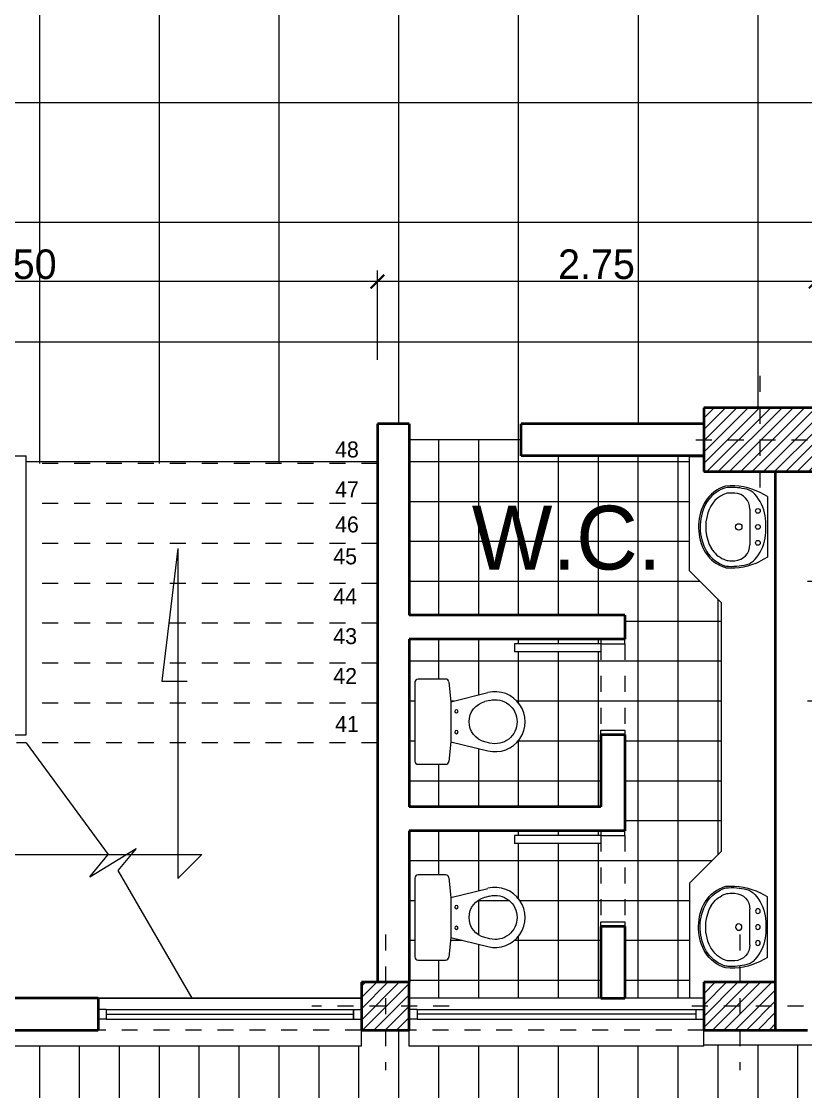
# Model space of a CAD drawing. Header units: millimetres. Extents: x 174 to 282, y -3 to 63.
# Drawn here: x 228.21 to 233.12, y 34.19 to 40.89 of the extents above; entities that cross this region are included whole.
import ezdxf
from ezdxf.enums import TextEntityAlignment as Align

# ---------------------------------------------------------------- set-up
doc = ezdxf.new("R2010")
doc.units = ezdxf.units.MM
doc.header["$LTSCALE"] = 0.005
doc.header["$MEASUREMENT"] = 0
doc.linetypes.add('ACAD_ISO02W100', pattern=[15, 12, -3])
doc.linetypes.add('ACAD_ISO10W100', pattern=[18, 12, -3, 0, -3])
for name, color, linetype, lineweight in [('Aux', 1, 'Continuous', 9), ('columna', 6, 'Continuous', 40), ('cotas', 1, 'Continuous', 15), ('ejes', 1, 'ACAD_ISO10W100', 9), ('gradas', 2, 'Continuous', 20), ('Hatch', 11, 'Continuous', 9), ('muebles', 2, 'Continuous', 20), ('muro', 5, 'Continuous', 40), ('proy', 1, 'ACAD_ISO02W100', 9), ('pu-ven', 2, 'Continuous', 20)]:
    doc.layers.add(name, color=color, linetype=linetype, lineweight=lineweight)
doc.layers.add('text', color=1, linetype='Continuous')
doc.styles.get("Standard").update_dxf_attribs({"font": 'ERASMD.TTF', "height": 0.185})
doc.dimstyles.get("Standard").update_dxf_attribs({"dimtxt": 0.15, "dimasz": 0.085, "dimexe": 0.07, "dimexo": 0.4, "dimgap": 0.015, "dimtad": 1, "dimzin": 1, "dimdsep": 46, "dimtxsty": 'Standard', "dimblk": 'ARCHTICK', "dimcen": 0, "dimclrd": 256, "dimclre": 256, "dimclrt": 2, "dimadec": 0, "dimazin": 0, "dimtfac": 1, "dimtix": 1, "dimtmove": 0, "dimatfit": 0, "dimfxl": 1, "dimlwd": -1, "dimlwe": -1, "dimarcsym": 0})

# ---------------------------------------------------------------- blocks, each defined once
blk = doc.blocks.new('bañaoaro')
at = {"layer": 'Aux'}
for p, q in [((-0.2449, 0.134), (-0.2135, 0.1261)), ((-0.2135, 0.1261), (-0.2135, 0.1261)), ((-0.2449, -0.134), (-0.2135, -0.1261))]:
    blk.add_line(p, q, dxfattribs=at)
for centre in [(-0.036, 0.065), (-0.036, -0.065)]:
    blk.add_circle(centre, 0.01, dxfattribs=at)
for centre, radius, start, end in [((-0.278, 0), 0.138, 76.12937, 180), ((-0.245, 0), 0.13, 0, 75.97128), ((-0.278, 0), 0.138, 180, 283.87063), ((-0.245, 0), 0.13, 284.02872, 0)]:
    blk.add_arc(centre, radius, start, end, dxfattribs=at)
blk = doc.blocks.new('lavamanos')
at = {"layer": 'Aux'}
for p, q in [((-0.1118, -0.11), (0.1118, -0.11)), ((-0.1535, -0.3817), (-0.1415, -0.3878))]:
    blk.add_line(p, q, dxfattribs=at)
for centre, radius in [((-0.1, -0.06), 0.015), ((0, -0.06), 0.015), ((0.1, -0.06), 0.015), ((0, -0.18), 0.02)]:
    blk.add_circle(centre, radius, dxfattribs=at)
for centre, radius, start, end in [((-0.018, -0.2929), 0.2835, 100.63741, 131.06865), ((0, -0.5863), 0.5763, 82.99441, 97.00559), ((0.018, -0.2929), 0.2835, 48.93135, 79.36259), ((0.1397, -0.225), 0.387, 165.79865, 183.08497), ((-0.1385, -0.1546), 0.1, 131.06865, 165.79865), ((-0.1118, -0.21), 0.1, 90, 176.58752), ((0.1118, -0.21), 0.1, 3.41248, 90), ((0.1385, -0.1546), 0.1, 14.20135, 48.93135), ((-0.1397, -0.225), 0.387, 354.80921, 14.20135), ((-0.1469, -0.2404), 0.1, 183.08497, 200.78023), ((0.1397, -0.225), 0.352, 176.58752, 184.62545), ((-0.0403, -0.2), 0.179, 197.35223, 254.70666), ((0.0403, -0.2), 0.214, 301.7123, 343.7139), ((0.1122, -0.2328), 0.1, 335.48786, 358.23174), ((-0.1397, -0.225), 0.352, 358.23174, 3.41248), ((-0.0403, -0.2), 0.214, 200.78023, 238.2877), ((0.0403, -0.2), 0.179, 301.7123, 335.48786), ((0.0003, -0.111), 0.311, 242.87485, 299.36172), ((0.0003, -0.111), 0.276, 251.4503, 299.36172)]:
    blk.add_arc(centre, radius, start, end, dxfattribs=at)
at = {"layer": 'muebles'}
for p, q in [((-0.1903, 0), (-0.2148, -0.0462)), ((-0.1903, 0), (0.1903, 0)), ((0.1903, 0), (0.2148, -0.0462)), ((-0.158, -0.3906), (-0.1461, -0.3967))]:
    blk.add_line(p, q, dxfattribs=at)
for centre, radius, start, end in [((0.1397, -0.225), 0.397, 153.23659, 185.19079), ((-0.1397, -0.225), 0.397, 354.80921, 26.76341), ((-0.0403, -0.2), 0.224, 196.2861, 238.2877), ((0.0403, -0.2), 0.224, 301.7123, 343.7139), ((0.0003, -0.111), 0.321, 242.87485, 299.36172)]:
    blk.add_arc(centre, radius, start, end, dxfattribs=at)
blk = doc.blocks.new('_ArchTick')
at = {"color": 0, "linetype": 'ByBlock', "const_width": 0.15}
blk.add_lwpolyline([(-0.5, -0.5), (0.5, 0.5)], dxfattribs=at)
blk = doc.blocks.new('*D46')
at = {"layer": 'cotas', "transparency": 16777216}
for p, q in [((230.4411, 38.77), (230.4411, 39.3309)), ((233.1861, 38.87), (233.1861, 39.3309)), ((233.1861, 39.2609), (230.4411, 39.2609))]:
    blk.add_line(p, q, dxfattribs=at)
at = {"layer": 'Defpoints', "color": 0, "transparency": 16777216}
for p in [(230.4411, 39.2609), (233.1861, 38.47), (230.4411, 38.37)]:
    blk.add_point(p, dxfattribs=at)
at = {"layer": 'cotas', "transparency": 16777216, "xscale": 0.085, "yscale": 0.085, "zscale": 0.085, "rotation": 180}
blk.add_blockref('_ArchTick', (230.4411, 39.2609), dxfattribs=at)
at = {"layer": 'cotas', "transparency": 16777216, "xscale": 0.085, "yscale": 0.085, "zscale": 0.085}
blk.add_blockref('_ArchTick', (233.1861, 39.2609), dxfattribs=at)
at = {"layer": 'cotas', "color": 2, "transparency": 16777216, "insert": (231.8136, 39.3684), "char_height": 0.185, "attachment_point": 5}
blk.add_mtext('2.75', dxfattribs=at)
blk = doc.blocks.new('*D47')
at = {"layer": 'cotas', "transparency": 16777216}
for p, q in [((225.9411, 38.77), (225.9411, 39.3309)), ((230.4411, 38.77), (230.4411, 39.3309)), ((230.4411, 39.2609), (225.9411, 39.2609))]:
    blk.add_line(p, q, dxfattribs=at)
at = {"layer": 'Defpoints', "color": 0, "transparency": 16777216}
for p in [(225.9411, 39.2609), (225.9411, 38.37), (230.4411, 38.37)]:
    blk.add_point(p, dxfattribs=at)
at = {"layer": 'cotas', "transparency": 16777216, "xscale": 0.085, "yscale": 0.085, "zscale": 0.085, "rotation": 180}
blk.add_blockref('_ArchTick', (225.9411, 39.2609), dxfattribs=at)
at = {"layer": 'cotas', "transparency": 16777216, "xscale": 0.085, "yscale": 0.085, "zscale": 0.085}
blk.add_blockref('_ArchTick', (230.4411, 39.2609), dxfattribs=at)
at = {"layer": 'cotas', "color": 2, "transparency": 16777216, "insert": (228.1911, 39.3684), "char_height": 0.185, "attachment_point": 5}
blk.add_mtext('4.50', dxfattribs=at)

msp = doc.modelspace()

# ---------------------------------------------------------------- hatches: boundary and pattern name
at = {"layer": 'Hatch'}
h = msp.add_hatch(dxfattribs=at)
h.set_pattern_fill('ANSI31', color=256, scale=0.4, style=0)
h.set_pattern_definition([(45, (676.075447, -492.116687), (-0.035355339, 0.035355339), [])])
h.paths.add_polyline_path([(212.1111, 52.245), (211.3911, 52.245), (211.3911, 51.795), (212.1111, 51.795)])
h.paths.add_polyline_path([(212.0606, 46.878), (211.4356, 46.878), (211.4356, 46.558), (212.0606, 46.558)])
h.paths.add_polyline_path([(219.1411, 52.17), (218.4411, 52.17), (218.4411, 51.77), (219.1411, 51.77)])
h.paths.add_polyline_path([(219.1036, 46.83), (218.4786, 46.83), (218.4786, 46.51), (219.1036, 46.51)])
h.paths.add_polyline_path([(224.0036, 46.83), (223.3786, 46.83), (223.3786, 46.51), (224.0036, 46.51)])
h.paths.add_polyline_path([(224.0411, 52.17), (223.3411, 52.17), (223.3411, 51.77), (224.0411, 51.77)])
h.paths.add_polyline_path([(232.9361, 52.17), (232.2061, 52.17), (232.2061, 51.72), (232.9361, 51.72)])
h.paths.add_polyline_path([(232.8836, 46.825), (232.2586, 46.825), (232.2586, 46.505), (232.8836, 46.505)])
h.paths.add_polyline_path([(232.8607, 43.37), (232.5607, 43.37), (232.5607, 43.07), (232.8607, 43.07)])
h.paths.add_polyline_path([(232.8836, 41.53), (232.2586, 41.53), (232.2586, 41.21), (232.8836, 41.21)])
h.paths.add_polyline_path([(223.6905, 43.37), (223.3905, 43.37), (223.3905, 43.07), (223.6905, 43.07)])
h.paths.add_polyline_path([(224.0036, 41.53), (223.3786, 41.53), (223.3786, 41.21), (224.0036, 41.21)])
h.paths.add_polyline_path([(219.104, 41.53), (218.479, 41.53), (218.479, 41.21), (219.104, 41.21)])
h.paths.add_polyline_path([(219.0905, 43.37), (218.7905, 43.37), (218.7905, 43.07), (219.0905, 43.07)])
h.paths.add_polyline_path([(212.1181, 41.53), (211.3781, 41.53), (211.3781, 41.21), (212.1181, 41.21)])
h.paths.add_polyline_path([(211.9011, 43.37), (211.6011, 43.37), (211.6011, 43.07), (211.9011, 43.07)])
h.paths.add_polyline_path([(207.3011, 43.37), (207.0011, 43.37), (207.0011, 43.07), (207.3011, 43.07)])
h.paths.add_polyline_path([(207.3511, 41.52), (206.9511, 41.52), (206.9511, 41.22), (207.3511, 41.22)])
h.paths.add_polyline_path([(200.1261, 41.57), (199.7261, 41.57), (199.7261, 41.27), (200.1261, 41.27)])
h.paths.add_polyline_path([(200.5011, 38.52), (199.7011, 38.52), (199.7011, 38.07), (200.5011, 38.07)])
h.paths.add_polyline_path([(207.3511, 38.445), (206.9511, 38.445), (206.9511, 38.145), (207.3511, 38.145)])
h.paths.add_polyline_path([(211.6734, 38.3696), (211.2736, 38.3696), (211.2736, 38.07), (211.6734, 38.07)])
h.paths.add_polyline_path([(211.8334, 34.9346), (211.1134, 34.9346), (211.1134, 34.5046), (211.8334, 34.5046)])
h.paths.add_polyline_path([(207.3511, 34.87), (206.9511, 34.87), (206.9511, 34.57), (207.3511, 34.57)])
h.paths.add_polyline_path([(219.1393, 34.92), (218.2893, 34.92), (218.2893, 34.52), (219.1393, 34.52)])
h.paths.add_polyline_path([(219.141, 38.47), (218.441, 38.47), (218.441, 38.07), (219.141, 38.07)])
h.paths.add_polyline_path([(224.0411, 38.47), (223.3411, 38.47), (223.3411, 38.07), (224.0411, 38.07)])
h.paths.add_polyline_path([(223.7411, 34.87), (223.3411, 34.87), (223.3411, 34.57), (223.7411, 34.57)])
h.paths.add_polyline_path([(225.9411, 34.87), (225.6411, 34.87), (225.6411, 34.57), (225.9411, 34.57)])
h.paths.add_polyline_path([(230.6411, 34.87), (230.3411, 34.87), (230.3411, 34.57), (230.6411, 34.57)])
h.paths.add_polyline_path([(232.9361, 34.87), (232.4861, 34.87), (232.4861, 34.57), (232.9361, 34.57)])
h.paths.add_polyline_path([(233.1861, 38.47), (232.4861, 38.47), (232.4861, 38.07), (233.1861, 38.07)])
h = msp.add_hatch(dxfattribs=at)
h.set_pattern_fill('NET', color=256, scale=6, style=0)
h.set_pattern_definition([(0, (676.07545, -492.1167), (0, 0.75), []), (90, (676.07545, -492.1167), (-0.75, 5e-17), [])])
h.paths.add_polyline_path([(236.5863, 41.22), (236.5361, 41.22), (236.5361, 41.62), (236.7063, 41.62), (236.7063, 43.07), (236.6611, 43.07), (232.8607, 43.07), (232.8607, 41.53), (232.8836, 41.53), (232.8836, 41.21), (232.2386, 41.21), (232.2386, 41.245), (231.3586, 41.245), (231.3486, 41.245), (228.8786, 41.245), (227.9786, 41.245), (226.0786, 41.245), (225.1786, 41.245), (224.0036, 41.245), (224.0036, 41.21), (223.3786, 41.21), (223.3786, 41.53), (223.5405, 41.53), (223.5405, 43.07), (223.3905, 43.07), (219.0905, 43.07), (219.0905, 41.53), (219.104, 41.53), (219.104, 41.21), (218.479, 41.21), (213.0181, 41.21), (212.1181, 41.21), (211.3781, 41.21), (211.3781, 41.53), (211.6761, 41.53), (211.6761, 43.07), (211.6011, 43.07), (207.3011, 43.07), (207.1511, 43.07), (207.1511, 42.82), (207.1511, 42.17), (207.1511, 41.545), (207.3761, 41.545), (207.3761, 41.195), (207.3511, 41.195), (207.3511, 39.35), (207.3509, 39.35), (207.3509, 38.47), (207.3761, 38.47), (207.3761, 38.12), (207.3511, 38.12), (207.3511, 35.775), (207.3509, 35.775), (207.3509, 34.895), (207.3761, 34.895), (207.3761, 34.525), (207.3509, 34.525), (207.3509, 33.645), (207.3511, 33.645), (207.3511, 29.195), (207.3761, 29.195), (207.3761, 28.845), (206.9261, 28.845), (206.9261, 28.8452), (200.2261, 28.8452), (200.2261, 28.8177), (199.6761, 28.8177), (199.6761, 28.86), (195.8061, 28.86), (195.8061, 28.82), (195.4811, 28.82), (195.4811, 28.8), (195.4411, 28.8), (195.4411, 28.79), (195.4311, 28.79), (195.4311, 27.95), (195.4411, 27.95), (195.4411, 27.94), (195.4811, 27.94), (195.4811, 27.92), (195.4811, 26.89), (199.1761, 26.89), (199.1961, 26.89), (199.1961, 26.8), (199.2061, 26.8), (199.2061, 26.79), (200.0461, 26.79), (200.0461, 26.8), (200.0561, 26.8), (200.0561, 26.89), (204.4911, 26.89), (204.5111, 26.89), (204.5111, 26.8), (204.5211, 26.8), (204.5211, 26.79), (205.3611, 26.79), (205.3611, 26.8), (205.3711, 26.8), (205.3711, 26.89), (205.3911, 26.89), (205.5411, 26.89), (207.3761, 26.89), (207.3761, 26.74), (207.3761, 25.9), (207.3761, 25.88), (207.3761, 24.795), (207.3761, 24.445), (207.3761, 21.87), (207.3761, 20.97), (209.9611, 20.97), (210.1411, 20.97), (211.0211, 20.97), (211.0411, 20.97), (215.6661, 20.97), (215.6861, 20.97), (216.5661, 20.97), (217.6661, 20.97), (220.8111, 20.97), (220.9911, 20.97), (221.8711, 20.97), (222.3411, 20.97), (222.3411, 21.395), (222.3411, 23.995), (222.3411, 24.42), (221.8411, 24.42), (221.8411, 24.67), (221.0993, 24.67), (219.5593, 24.67), (219.0393, 24.67), (219.0393, 24.47), (218.5693, 24.47), (217.6393, 24.47), (211.6934, 24.47), (211.6934, 24.2696), (211.2534, 24.2696), (211.2534, 24.62), (211.1426, 24.62), (209.4477, 24.62), (209.4477, 24.575), (211.0244, 24.575), (211.0244, 24.515), (209.4477, 24.515), (209.4477, 24.62), (209.3861, 24.62), (209.3861, 24.47), (209.0986, 24.47), (209.0986, 29.2199), (211.2486, 29.2199), (211.5236, 29.2199), (211.5236, 30.1198), (211.5236, 33.4546), (211.5236, 34.3546), (209.0986, 34.3546), (209.0986, 38.37), (209.5872, 38.37), (210.5953, 38.37), (211.2736, 38.37), (211.6736, 38.37), (214.0717, 38.37), (214.2217, 38.37), (218.1633, 38.37), (218.441, 38.37), (218.441, 38.47), (219.141, 38.47), (219.141, 38.37), (222.3411, 38.37), (222.3411, 38.22), (219.141, 38.22), (219.141, 38.07), (219.1393, 38.07), (219.1393, 36.57), (223.1411, 36.57), (223.1411, 38.37), (223.3411, 38.37), (223.3411, 38.47), (224.0411, 38.47), (224.0411, 38.37), (225.1011, 38.37), (225.1011, 38.27), (225.8011, 38.27), (225.8011, 38.37), (225.9411, 38.37), (225.9411, 38.17), (227.0411, 38.17), (227.0411, 38.6734, -2.414214), (227.0661, 38.6984, -0.414214), (227.0411, 38.6734), (227.0411, 38.17), (228.1811, 38.17), (228.2411, 38.17), (228.2411, 38.12), (230.4411, 38.12), (230.4411, 38.37), (230.6411, 38.37), (230.6411, 38.27), (231.3411, 38.27), (231.3411, 38.37), (232.4861, 38.37), (232.4861, 38.47), (233.1861, 38.47), (233.1861, 38.07), (233.1361, 38.07), (233.1361, 36.52), (236.6111, 36.52), (236.6111, 36.77), (236.9486, 36.77), (237.6286, 36.77), (238.0861, 36.77), (238.7661, 36.77), (238.9111, 36.77), (238.9111, 38.07), (237.0861, 38.07), (237.0861, 38.02), (236.5361, 38.02), (236.5361, 38.42), (236.5863, 38.42), (236.5863, 39.41), (236.5863, 40.14)])
h = msp.add_hatch(dxfattribs=at)
h.set_pattern_fill('NET', color=256, scale=2)
h.set_pattern_definition([(0, (676.07545, -492.11669), (0, 0.25), []), (90, (676.07545, -492.11669), (-0.25, 2e-17), [])])
h.paths.add_polyline_path([(232.3961, 38.17), (231.3411, 38.17), (231.3411, 38.27), (230.6411, 38.27), (230.6411, 37.17), (231.9911, 37.17), (231.9911, 37.02), (231.9911, 36.99), (231.9911, 36.45), (231.9911, 36.42), (231.9911, 35.82), (231.9911, 35.79), (231.9911, 35.25), (231.9911, 35.22), (231.9911, 34.77), (232.3961, 34.77), (232.3961, 35.4913), (232.5961, 35.6913), (232.5961, 37.2486), (232.3961, 37.4486), (232.3961, 38.17)])
h.paths.add_polyline_path([(231.8411, 36.94), (231.3011, 36.94), (231.3011, 36.99), (231.8411, 36.99), (231.8411, 37.02), (230.6411, 37.02), (230.6411, 35.97), (231.8411, 35.97), (231.8411, 36.42), (231.8411, 36.45)], flags=17)
h.paths.add_polyline_path([(231.1334, 36.3203), (230.9005, 36.3779), (230.8883, 36.2539, -0.385714), (230.8684, 36.2359), (230.6965, 36.2359, -0.414214), (230.6765, 36.2559), (230.6765, 36.7499, -0.414214), (230.6965, 36.7699), (230.8684, 36.7699, -0.385714), (230.8883, 36.7518), (230.9005, 36.6279), (231.1334, 36.6854, -1.276967)], flags=16)
h.paths.add_polyline_path([(231.3165, 36.5029, -0.488742), (231.1447, 36.3691), (231.114, 36.3767, -0.344187), (231.0155, 36.5029, -0.344187), (231.114, 36.629), (231.1447, 36.6366, -0.488742)], flags=0)
h.paths.add_polyline_path([(230.9265, 36.5679, -1), (230.9465, 36.5679, -1)], flags=0)
h.paths.add_polyline_path([(230.9265, 36.4379, -1), (230.9465, 36.4379, -1)], flags=0)
h.paths.add_polyline_path([(231.8411, 35.22), (231.8411, 35.25), (231.8411, 35.74), (231.3011, 35.74), (231.3011, 35.79), (231.8411, 35.79), (231.8411, 35.82), (230.6411, 35.82), (230.6411, 34.87), (230.6411, 34.77), (231.8411, 34.77)])
h.paths.add_polyline_path([(231.1334, 35.0939), (230.9005, 35.1514), (230.8883, 35.0275, -0.385714), (230.8684, 35.0094), (230.6965, 35.0094, -0.414214), (230.6765, 35.0294), (230.6765, 35.5234, -0.414214), (230.6965, 35.5434), (230.8684, 35.5434, -0.385714), (230.8883, 35.5254), (230.9005, 35.4014), (231.1334, 35.4589, -1.276967)], flags=17)
h.paths.add_polyline_path([(231.1447, 35.1426), (231.114, 35.1503, -0.344187), (231.0155, 35.2764, -0.344187), (231.114, 35.4025), (231.1447, 35.4102, -0.488742), (231.3165, 35.2764, -0.488742)], flags=16)
h.paths.add_polyline_path([(230.9265, 35.2114, -1), (230.9465, 35.2114, -1)], flags=16)
h.paths.add_polyline_path([(230.9265, 35.3414, -1), (230.9465, 35.3414, -1)], flags=16)
h.paths.add_polyline_path([(231.9911, 35.79), (231.8411, 35.79), (231.8411, 35.25), (231.9911, 35.25)], flags=16)
h.paths.add_polyline_path([(231.9911, 36.99), (231.8411, 36.99), (231.8411, 36.45), (231.9911, 36.45)], flags=16)
h = msp.add_hatch(dxfattribs=at)
h.set_pattern_fill('LINE', color=256, scale=2, angle=90, style=0)
h.set_pattern_definition([(90, (676.07545, -492.11669), (-0.25, 2e-17), [])])
h.paths.add_polyline_path([(242.2378, 34.57), (241.6611, 34.57), (241.6611, 34.47), (239.1111, 34.47), (239.1111, 34.57), (238.5611, 34.57), (238.5611, 34.47), (237.0361, 34.47), (237.0361, 34.4792), (236.5111, 34.4792), (236.5111, 36.12), (233.2361, 36.12), (233.2361, 34.4792), (232.4861, 34.4792), (232.4861, 34.47), (230.6411, 34.47), (230.6411, 34.57), (230.3393, 34.57), (230.3393, 34.47), (225.9411, 34.47), (225.9411, 34.57), (225.6411, 34.57), (225.6411, 34.47), (223.7411, 34.47), (223.7411, 34.4792), (223.0782, 34.4792), (223.0782, 36.1792), (219.212, 36.1792), (219.212, 34.2984), (219.212, 31.82), (242.2378, 31.82)])
h.paths.add_polyline_path([(226.4418, 33.5108), (226.4418, 34.1156), (226.7253, 34.1156), (226.7253, 33.5108)], flags=24)
h.paths.add_polyline_path([(240.6992, 33.843), (240.6992, 34.4478), (240.9827, 34.4478), (240.9827, 33.843)], flags=24)

# ---------------------------------------------------------------- linework, layer by layer
at = {"layer": 'Aux'}
for p, q in [((229.1911, 37.5885), (229.091, 36.7579)), ((229.1911, 37.5885), (229.1911, 35.52)), ((229.091, 36.7579), (229.2503, 36.7579)), ((228.2411, 36.37), (228.7539, 35.6699)), ((228.6397, 35.5305), (228.9298, 35.7094)), ((228.9298, 35.7094), (228.8156, 35.57)), ((226.8911, 35.67), (229.3411, 35.67)), ((228.6397, 35.5305), (228.7539, 35.6699)), ((229.1911, 35.52), (229.3411, 35.67)), ((228.8156, 35.57), (229.2784, 34.77)), ((228.7411, 34.7), (230.2911, 34.7)), ((230.6911, 34.7), (232.4379, 34.7)), ((228.7411, 34.64), (230.2911, 34.64)), ((230.6911, 34.64), (232.4379, 34.64))]:
    msp.add_line(p, q, dxfattribs=at)
at = {"layer": 'columna'}
for p, q in [((233.1861, 38.47), (232.4861, 38.47)), ((232.4861, 38.47), (232.4861, 38.07)), ((232.4861, 38.07), (233.1861, 38.07)), ((230.3411, 34.87), (230.3411, 34.57)), ((230.6411, 34.87), (230.3411, 34.87)), ((230.3411, 34.87), (230.3411, 34.57)), ((230.6411, 34.87), (230.3411, 34.87)), ((230.6411, 34.57), (230.6411, 34.87)), ((230.6411, 34.57), (230.6411, 34.87)), ((232.4861, 34.87), (232.4861, 34.57)), ((232.9361, 34.87), (232.4861, 34.87)), ((232.4861, 34.87), (232.4861, 34.57)), ((232.9361, 34.87), (232.4861, 34.87)), ((232.9361, 34.57), (232.9361, 34.87)), ((232.9361, 34.57), (232.9361, 34.87)), ((230.3411, 34.57), (230.6411, 34.57)), ((230.3411, 34.57), (230.6411, 34.57)), ((232.4861, 34.57), (232.9361, 34.57)), ((232.4861, 34.57), (232.9361, 34.57))]:
    msp.add_line(p, q, dxfattribs=at)
for points in [[(230.3411, 34.87), (230.3411, 34.57), (230.6411, 34.57), (230.6411, 34.87)], [(232.4861, 34.87), (232.4861, 34.57), (232.9361, 34.57), (232.9361, 34.87)], [(232.4861, 34.87), (232.4861, 34.57), (232.9361, 34.57), (232.9361, 34.87)]]:
    msp.add_lwpolyline(points, close=True, dxfattribs=at)
at = {"layer": 'ejes'}
for p, q in [((232.8361, 38.67), (232.8361, 37.87)), ((232.4361, 38.27), (233.2361, 38.27)), ((230.4911, 35.17), (230.4911, 34.32)), ((230.4911, 35.17), (230.4911, 34.32)), ((230.4911, 35.17), (230.4911, 34.32)), ((230.4911, 35.17), (230.4911, 34.32)), ((232.7111, 35.17), (232.7111, 34.32)), ((232.7111, 35.17), (232.7111, 34.32)), ((232.7111, 35.17), (232.7111, 34.32)), ((232.7111, 35.17), (232.7111, 34.32)), ((230.8911, 34.72), (230.0311, 34.72)), ((230.8911, 34.72), (230.0911, 34.72)), ((230.8911, 34.72), (230.0911, 34.72)), ((230.8911, 34.72), (230.0911, 34.72)), ((233.1111, 34.72), (232.3111, 34.72)), ((233.1111, 34.72), (232.3111, 34.72)), ((233.1111, 34.72), (232.3111, 34.72)), ((233.1111, 34.72), (232.3111, 34.72))]:
    msp.add_line(p, q, dxfattribs=at)
at = {"layer": 'gradas'}
msp.add_line((225.9411, 38.17), (228.2411, 38.17), dxfattribs=at)
msp.add_lwpolyline([(228.2411, 36.42), (228.2411, 38.17)], dxfattribs=at)
at = {"layer": 'Hatch'}
msp.add_line((231.3411, 38.27), (230.6411, 38.27), dxfattribs=at)
at = {"layer": 'muebles'}
for p, q in [((232.3961, 37.4486), (232.3961, 38.17)), ((232.5961, 37.2486), (232.3961, 37.4486)), ((232.5961, 35.6913), (232.5961, 37.2486)), ((230.6765, 36.7499), (230.6765, 36.2559)), ((230.8684, 36.7699), (230.6965, 36.7699)), ((230.8883, 36.7518), (230.9005, 36.6279)), ((230.9005, 36.6279), (231.1334, 36.6854)), ((230.9005, 36.6279), (230.9005, 36.3779)), ((230.9005, 36.3779), (230.8883, 36.2539)), ((230.9005, 36.3779), (231.1334, 36.3203)), ((230.6965, 36.2359), (230.8684, 36.2359)), ((232.5961, 35.6913), (232.3961, 35.4913)), ((230.8684, 35.5434), (230.6965, 35.5434)), ((230.6765, 35.5234), (230.6765, 35.0294)), ((230.8883, 35.5254), (230.9005, 35.4014)), ((232.3961, 35.4913), (232.3961, 34.77)), ((230.9005, 35.4014), (231.1334, 35.4589)), ((230.9005, 35.4014), (230.9005, 35.1514)), ((230.9005, 35.1514), (230.8883, 35.0275)), ((230.9005, 35.1514), (231.1334, 35.0939)), ((230.6965, 35.0094), (230.8684, 35.0094))]:
    msp.add_line(p, q, dxfattribs=at)
for centre, radius, start, end in [((230.6965, 36.7499), 0.02, 90, 180), ((230.8684, 36.7499), 0.02, 5.63068, 90), ((231.1785, 36.5029), 0.188, 256.12937, 103.87063), ((230.6965, 36.2559), 0.02, 180, 270), ((230.8684, 36.2559), 0.02, 270, 354.36932), ((230.6965, 35.5234), 0.02, 90, 180), ((230.8684, 35.5234), 0.02, 5.63068, 90), ((231.1785, 35.2764), 0.188, 256.12937, 103.87063), ((230.6965, 35.0294), 0.02, 180, 270), ((230.8684, 35.0294), 0.02, 270, 354.36932)]:
    msp.add_arc(centre, radius, start, end, dxfattribs=at)
at = {"layer": 'muro'}
for p, q in [((230.6411, 38.37), (230.4411, 38.37)), ((230.4411, 38.37), (230.4411, 34.87)), ((230.4411, 38.37), (230.4411, 34.87)), ((230.6411, 38.37), (230.4411, 38.37)), ((230.6411, 38.37), (230.6411, 37.17)), ((232.4861, 38.37), (231.3411, 38.37)), ((231.3411, 38.17), (231.3411, 38.37)), ((232.4861, 38.17), (231.3411, 38.17)), ((232.4861, 38.17), (232.3961, 38.17)), ((232.3961, 38.17), (232.4861, 38.17)), ((232.9361, 34.87), (232.9361, 38.07)), ((231.9911, 37.17), (230.6411, 37.17)), ((231.9911, 37.17), (231.9911, 37.02)), ((231.8411, 37.02), (230.6411, 37.02)), ((231.9911, 37.02), (230.6411, 37.02)), ((230.6411, 37.02), (230.6411, 35.97)), ((231.9911, 36.42), (231.8411, 36.42)), ((231.8411, 36.42), (231.8411, 35.97)), ((231.9911, 36.42), (231.8411, 36.42)), ((231.9911, 36.42), (231.9911, 35.82)), ((231.8411, 35.97), (230.6411, 35.97)), ((231.9911, 35.82), (230.6411, 35.82)), ((230.6411, 35.82), (230.6411, 34.87)), ((231.8411, 35.22), (231.8411, 34.77)), ((231.9911, 35.22), (231.8411, 35.22)), ((231.9911, 35.22), (231.8411, 35.22)), ((231.9911, 35.22), (231.9911, 34.77)), ((228.6911, 34.77), (227.6911, 34.77)), ((231.8411, 34.77), (231.9911, 34.77)), ((227.6911, 34.57), (228.6911, 34.57)), ((232.9362, 34.57), (233.1361, 34.57))]:
    msp.add_line(p, q, dxfattribs=at)
msp.add_lwpolyline([(228.6911, 34.77), (228.6911, 34.57)], dxfattribs=at)
at = {"layer": 'proy'}
for p, q in [((230.4411, 38.12), (228.2411, 38.12)), ((230.4411, 38.12), (228.2411, 38.12)), ((230.4411, 37.87), (228.2411, 37.87)), ((230.4411, 37.87), (228.2411, 37.87)), ((230.4411, 37.62), (228.2411, 37.62)), ((230.4411, 37.62), (228.2411, 37.62)), ((230.4411, 37.37), (228.2411, 37.37)), ((230.4411, 37.37), (228.2411, 37.37)), ((230.4411, 37.12), (228.2411, 37.12)), ((230.4411, 37.12), (228.2411, 37.12)), ((231.8411, 36.99), (231.8411, 36.45)), ((231.9911, 36.99), (231.9911, 36.45)), ((230.4411, 36.87), (228.2411, 36.87)), ((230.4411, 36.87), (228.2411, 36.87)), ((230.4411, 36.62), (228.2411, 36.62)), ((230.4411, 36.62), (228.2411, 36.62)), ((230.4411, 36.37), (228.1811, 36.37)), ((230.4411, 36.37), (228.2411, 36.37)), ((231.8411, 35.79), (231.8411, 35.25)), ((231.9911, 35.79), (231.9911, 35.25)), ((230.3393, 34.57), (228.6911, 34.57)), ((232.4861, 34.57), (230.6411, 34.57))]:
    msp.add_line(p, q, dxfattribs=at)
at = {"layer": 'pu-ven'}
for p, q in [((231.8411, 37.02), (231.8411, 36.99)), ((231.9911, 36.99), (231.9911, 37.02)), ((231.3011, 36.99), (231.3011, 36.94)), ((231.8411, 36.99), (231.3011, 36.99)), ((231.8411, 36.99), (231.8411, 36.94)), ((231.8411, 36.99), (231.9911, 36.99)), ((231.8411, 36.94), (231.3011, 36.94)), ((228.1411, 36.42), (228.2411, 36.42)), ((231.8411, 36.45), (231.9911, 36.45)), ((231.8411, 36.42), (231.8411, 36.45)), ((231.9911, 36.45), (231.9911, 36.42)), ((231.8411, 35.82), (231.8411, 35.79)), ((231.9911, 35.79), (231.9911, 35.82)), ((231.3011, 35.79), (231.3011, 35.74)), ((231.8411, 35.79), (231.3011, 35.79)), ((231.8411, 35.79), (231.8411, 35.74)), ((231.8411, 35.79), (231.9911, 35.79)), ((231.8411, 35.74), (231.3011, 35.74)), ((231.8411, 35.25), (231.9911, 35.25)), ((231.8411, 35.22), (231.8411, 35.25)), ((231.9911, 35.25), (231.9911, 35.22)), ((228.6911, 34.77), (230.3411, 34.77)), ((230.3393, 34.77), (228.6911, 34.77)), ((232.4861, 34.77), (230.6411, 34.77)), ((228.7411, 34.7), (228.6911, 34.7)), ((228.7411, 34.67), (230.2911, 34.67)), ((230.2893, 34.7), (230.3393, 34.7)), ((230.2911, 34.7), (230.3411, 34.7)), ((230.6911, 34.7), (230.6411, 34.7)), ((232.4361, 34.67), (230.6911, 34.67)), ((232.4361, 34.7), (232.4861, 34.7)), ((228.7411, 34.64), (228.6911, 34.64)), ((230.2893, 34.64), (230.3393, 34.64)), ((230.2911, 34.64), (230.3411, 34.64)), ((230.6911, 34.64), (230.6411, 34.64)), ((232.4361, 34.64), (232.4861, 34.64)), ((230.3393, 34.57), (230.3393, 34.47)), ((230.6411, 34.47), (230.6411, 34.57)), ((232.4861, 34.47), (232.4861, 34.57)), ((230.3393, 34.47), (225.9411, 34.47)), ((232.4861, 34.47), (230.6411, 34.47)), ((232.4861, 34.4792), (233.2361, 34.4792))]:
    msp.add_line(p, q, dxfattribs=at)
for points in [[(228.7411, 34.7), (228.7411, 34.64)], [(230.2893, 34.7), (230.2893, 34.64)], [(230.2911, 34.7), (230.2911, 34.64)], [(230.6911, 34.7), (230.6911, 34.64)], [(232.4361, 34.7), (232.4361, 34.64)]]:
    msp.add_lwpolyline(points, dxfattribs=at)

# ---------------------------------------------------------------- block references
at = {"layer": 'Aux', "rotation": 270}
msp.add_blockref('lavamanos', (232.8849, 37.7237), dxfattribs=at)
at = {"layer": 'Aux', "xscale": -1}
for p in [(230.9005, 36.5029), (230.9005, 35.2764)]:
    msp.add_blockref('bañaoaro', p, dxfattribs=at)
at = {"layer": 'Aux', "xscale": -1, "rotation": 270}
msp.add_blockref('lavamanos', (232.8849, 35.2162), dxfattribs=at)

# ---------------------------------------------------------------- texts
at = {"layer": 'text'}
for s, height, p in [('48', 0.1, (230.2505, 38.1589)), ('47', 0.1, (230.2505, 37.9089)), ('W.C.', 0.4, (231.6268, 37.4564)), ('46', 0.1, (230.2505, 37.6891)), ('45', 0.1, (230.2393, 37.4891)), ('44', 0.1, (230.2393, 37.2391)), ('43', 0.1, (230.2393, 36.9891)), ('42', 0.1, (230.2393, 36.7391)), ('41', 0.1, (230.2505, 36.4391))]:
    msp.add_text(s, height=height, dxfattribs=at).set_placement(p, align=Align.CENTER)

# ---------------------------------------------------------------- dimensions: what is measured, and where the dimension line sits
at = {"layer": 'cotas'}
for base, p1, p2, picture, middle in [((225.9411, 39.2609), (230.4411, 38.37), (225.9411, 38.37), '*D47', (228.1911, 39.3684)), ((230.4411159116, 39.2609095755), (233.1861159116, 38.4699540503), (230.4411159116, 38.3699540503), '*D46', (231.8136159116, 39.3684095755))]:
    dim = msp.add_linear_dim(base=base, p1=p1, p2=p2, dimstyle='Standard', override={"dimtmove": 1}, dxfattribs=at)
    dim.commit()
    dim.dimension.update_dxf_attribs({"geometry": picture, "text_midpoint": middle})

doc.saveas('drawing.dxf')
